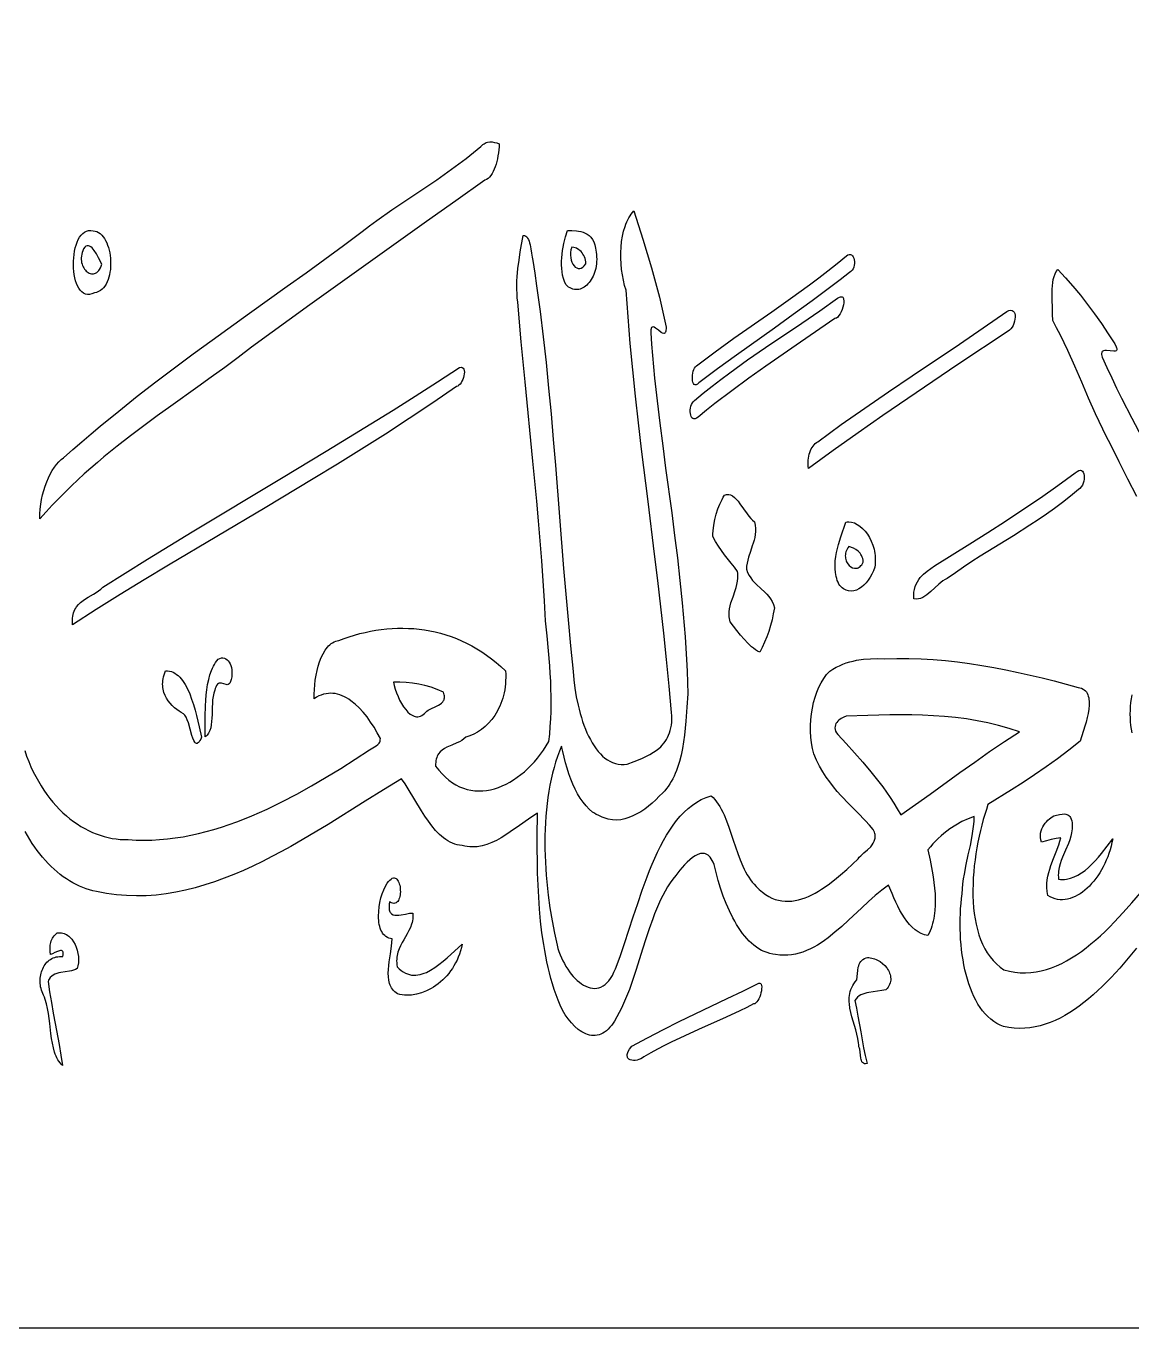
# Model space of a CAD drawing. Extents: x -600 to 600, y -1000 to 1000.
# Drawn here: x -206.9 to 9.1, y -1000 to -745.8 of the extents above; entities that cross this region are included whole.
import ezdxf

# ---------------------------------------------------------------- set-up
doc = ezdxf.new("R2010")
doc.units = 0
doc.layers.add('LAYER_1', color=18, linetype='CONTINUOUS')

msp = doc.modelspace()

# ---------------------------------------------------------------- linework, layer by layer
at = {"layer": 'LAYER_1'}
for points in [[(-600, -1000), (600, -1000), (600, 1000), (-600, 1000)], [(-118.04, -769.34), (-117.84, -769.12), (-117.64, -768.93), (-117.43, -768.77), (-117.21, -768.65), (-116.99, -768.55), (-116.76, -768.49), (-116.31, -768.42), (-115.84, -768.43), (-115.38, -768.51), (-114.92, -768.63), (-114.48, -768.78), (-114.51, -769.38), (-114.56, -769.98), (-114.63, -770.57), (-114.71, -771.15), (-114.82, -771.72), (-114.94, -772.27), (-115.09, -772.8), (-115.25, -773.31), (-115.43, -773.78), (-115.63, -774.22), (-115.85, -774.62), (-116.09, -774.98), (-116.35, -775.29), (-116.63, -775.55), (-116.94, -775.75), (-117.26, -775.9), (-122.97, -779.91), (-128.68, -783.94), (-140.08, -792.07), (-151.47, -800.26), (-162.86, -808.51), (-165.46, -810.51), (-168.07, -812.46), (-170.7, -814.37), (-173.33, -816.26), (-178.6, -820.02), (-181.23, -821.91), (-183.85, -823.84), (-186.47, -825.81), (-189.07, -827.84), (-191.65, -829.93), (-192.93, -831.01), (-194.21, -832.12), (-195.48, -833.25), (-196.74, -834.4), (-198, -835.58), (-199.25, -836.8), (-200.49, -838.04), (-201.73, -839.32), (-202.95, -840.64), (-204.17, -841.99), (-204.16, -841.52), (-204.15, -841.05), (-204.08, -840.11), (-203.97, -839.18), (-203.81, -838.26), (-203.62, -837.35), (-203.38, -836.47), (-203.11, -835.62), (-202.81, -834.8), (-202.48, -834.02), (-202.12, -833.28), (-201.73, -832.59), (-201.33, -831.96), (-200.9, -831.39), (-200.45, -830.88), (-199.99, -830.45), (-199.52, -830.09), (-197.74, -828.51), (-195.96, -826.96), (-194.17, -825.43), (-192.37, -823.92), (-188.77, -820.97), (-185.15, -818.09), (-181.52, -815.28), (-177.87, -812.53), (-174.22, -809.82), (-170.55, -807.14), (-163.21, -801.87), (-155.86, -796.62), (-152.19, -793.98), (-148.53, -791.32), (-144.87, -788.63), (-141.22, -785.89), (-139.78, -784.8), (-138.34, -783.75), (-135.43, -781.71), (-129.59, -777.79), (-126.68, -775.82), (-125.22, -774.81), (-123.77, -773.78), (-122.33, -772.72), (-120.89, -771.64), (-119.46, -770.51)], [(-193.77, -785.77), (-193.39, -785.83), (-193.03, -785.94), (-192.69, -786.11), (-192.37, -786.34), (-192.07, -786.61), (-191.8, -786.93), (-191.54, -787.29), (-191.32, -787.68), (-191.11, -788.11), (-190.93, -788.56), (-190.77, -789.04), (-190.63, -789.55), (-190.53, -790.06), (-190.44, -790.6), (-190.38, -791.14), (-190.35, -791.68), (-190.34, -792.23), (-190.35, -792.77), (-190.4, -793.31), (-190.47, -793.84), (-190.56, -794.35), (-190.69, -794.84), (-190.84, -795.32), (-191.02, -795.76), (-191.23, -796.17), (-191.46, -796.56), (-191.73, -796.9), (-192.02, -797.2), (-192.34, -797.45), (-192.7, -797.65), (-193.08, -797.8), (-193.49, -797.9), (-193.99, -798.1), (-194.45, -798.21), (-194.88, -798.21), (-195.28, -798.13), (-195.64, -797.95), (-195.98, -797.7), (-196.28, -797.38), (-196.55, -797), (-196.79, -796.55), (-197, -796.06), (-197.18, -795.52), (-197.33, -794.94), (-197.44, -794.33), (-197.52, -793.7), (-197.58, -793.05), (-197.6, -792.38), (-197.59, -791.72), (-197.55, -791.05), (-197.48, -790.4), (-197.37, -789.76), (-197.24, -789.14), (-197.08, -788.56), (-196.88, -788), (-196.66, -787.5), (-196.41, -787.04), (-196.12, -786.63), (-195.8, -786.29), (-195.46, -786.02), (-195.08, -785.83), (-194.68, -785.72), (-194.24, -785.7)], [(-101.13, -785.71), (-100.3, -785.73), (-99.41, -785.79), (-98.96, -785.85), (-98.52, -785.94), (-98.09, -786.06), (-97.67, -786.23), (-97.28, -786.44), (-96.91, -786.72), (-96.57, -787.05), (-96.27, -787.46), (-96.01, -787.94), (-95.8, -788.51), (-95.72, -788.83), (-95.64, -789.17), (-95.59, -789.54), (-95.55, -789.93), (-95.49, -790.41), (-95.45, -790.89), (-95.44, -791.35), (-95.45, -791.81), (-95.49, -792.26), (-95.55, -792.69), (-95.63, -793.12), (-95.73, -793.52), (-95.85, -793.92), (-95.99, -794.29), (-96.14, -794.65), (-96.32, -794.99), (-96.5, -795.32), (-96.7, -795.62), (-96.91, -795.9), (-97.14, -796.15), (-97.37, -796.39), (-97.62, -796.59), (-97.87, -796.78), (-98.13, -796.93), (-98.4, -797.06), (-98.67, -797.16), (-98.94, -797.22), (-99.22, -797.26), (-99.5, -797.26), (-99.79, -797.23), (-100.07, -797.17), (-100.35, -797.07), (-100.63, -796.93), (-100.91, -796.76), (-101.18, -796.55), (-101.45, -796.29), (-101.71, -795.7), (-101.93, -795.09), (-102.09, -794.45), (-102.2, -793.79), (-102.27, -793.12), (-102.3, -792.43), (-102.3, -791.74), (-102.25, -791.04), (-102.18, -790.34), (-102.09, -789.64), (-101.97, -788.95), (-101.82, -788.27), (-101.5, -786.95)], [(-195.41, -788.98), (-195.61, -789.33), (-195.76, -789.68), (-195.89, -790.03), (-195.98, -790.37), (-196.04, -790.71), (-196.07, -791.04), (-196.07, -791.37), (-196.05, -791.68), (-196, -791.98), (-195.92, -792.27), (-195.83, -792.55), (-195.72, -792.8), (-195.59, -793.04), (-195.44, -793.27), (-195.28, -793.47), (-195.1, -793.65), (-194.92, -793.8), (-194.73, -793.93), (-194.53, -794.04), (-194.32, -794.12), (-194.11, -794.16), (-193.9, -794.18), (-193.69, -794.16), (-193.48, -794.11), (-193.27, -794.03), (-193.07, -793.91), (-192.87, -793.75), (-192.68, -793.55), (-192.51, -793.31), (-192.34, -793.02), (-192.19, -792.69), (-192.05, -792.32), (-192.72, -791.03), (-193.11, -790.31), (-193.53, -789.65), (-193.75, -789.36), (-193.98, -789.11), (-194.21, -788.91), (-194.44, -788.77), (-194.68, -788.7), (-194.92, -788.71), (-195.16, -788.79)], [(-100.32, -788.97), (-100.47, -789.51), (-100.54, -790.05), (-100.56, -790.56), (-100.51, -791.05), (-100.41, -791.51), (-100.26, -791.92), (-100.08, -792.29), (-99.86, -792.6), (-99.61, -792.85), (-99.33, -793.03), (-99.05, -793.13), (-98.75, -793.15), (-98.44, -793.07), (-98.14, -792.9), (-97.85, -792.62), (-97.57, -792.22), (-97.58, -791.86), (-97.62, -791.51), (-97.7, -791.19), (-97.81, -790.88), (-97.95, -790.59), (-98.11, -790.32), (-98.29, -790.08), (-98.49, -789.85), (-98.71, -789.65), (-98.93, -789.47), (-99.4, -789.2), (-99.87, -789.02)], [(-46.69, -790.69), (-46.4, -790.48), (-46.13, -790.38), (-45.88, -790.38), (-45.67, -790.47), (-45.48, -790.64), (-45.33, -790.87), (-45.22, -791.14), (-45.14, -791.46), (-45.1, -791.8), (-45.11, -792.16), (-45.15, -792.52), (-45.24, -792.87), (-45.38, -793.19), (-45.56, -793.48), (-45.8, -793.72), (-46.08, -793.9), (-47.89, -795.33), (-49.71, -796.74), (-53.37, -799.48), (-57.05, -802.15), (-60.75, -804.79), (-68.14, -810.05), (-71.82, -812.74), (-75.48, -815.49), (-75.77, -815.73), (-76.02, -815.85), (-76.23, -815.86), (-76.41, -815.77), (-76.55, -815.6), (-76.65, -815.35), (-76.72, -815.06), (-76.76, -814.72), (-76.76, -814.35), (-76.73, -813.97), (-76.67, -813.58), (-76.58, -813.21), (-76.46, -812.87), (-76.32, -812.57), (-76.15, -812.33), (-75.95, -812.15), (-74.14, -810.76), (-72.32, -809.4), (-68.65, -806.76), (-61.27, -801.61), (-57.58, -799.01), (-53.91, -796.36), (-52.09, -794.99), (-50.28, -793.6), (-48.48, -792.17)], [(-48.39, -798.95), (-48.01, -798.73), (-47.86, -798.67), (-47.72, -798.65), (-47.59, -798.66), (-47.49, -798.7), (-47.4, -798.77), (-47.33, -798.86), (-47.27, -798.98), (-47.23, -799.12), (-47.2, -799.45), (-47.21, -799.83), (-47.27, -800.26), (-47.38, -800.71), (-47.52, -801.16), (-47.7, -801.59), (-47.9, -801.99), (-48.13, -802.34), (-48.38, -802.62), (-48.64, -802.81), (-48.77, -802.86), (-48.91, -802.89), (-55.65, -807.54), (-62.38, -812.18), (-65.73, -814.55), (-69.07, -817), (-72.37, -819.53), (-74.01, -820.83), (-75.64, -822.17), (-75.95, -822.39), (-76.22, -822.5), (-76.46, -822.51), (-76.67, -822.43), (-76.84, -822.28), (-76.98, -822.06), (-77.08, -821.78), (-77.15, -821.46), (-77.17, -821.12), (-77.17, -820.76), (-77.12, -820.39), (-77.04, -820.03), (-76.92, -819.68), (-76.75, -819.37), (-76.55, -819.1), (-76.31, -818.89), (-74.62, -817.48), (-72.91, -816.12), (-71.19, -814.79), (-69.46, -813.49), (-65.98, -810.99), (-62.47, -808.56), (-55.41, -803.81), (-51.89, -801.41)], [(-15.34, -801.54), (-14.94, -801.35), (-14.6, -801.29), (-14.32, -801.33), (-14.09, -801.46), (-13.93, -801.67), (-13.81, -801.95), (-13.75, -802.28), (-13.73, -802.64), (-13.76, -803.04), (-13.84, -803.44), (-13.96, -803.85), (-14.12, -804.24), (-14.32, -804.6), (-14.55, -804.92), (-14.82, -805.18), (-15.12, -805.38), (-24.89, -811.91), (-34.67, -818.5), (-39.55, -821.84), (-44.41, -825.22), (-49.26, -828.67), (-54.08, -832.18), (-54.13, -831.77), (-54.15, -831.35), (-54.15, -830.95), (-54.13, -830.54), (-54.08, -830.15), (-54.01, -829.77), (-53.92, -829.4), (-53.81, -829.04), (-53.68, -828.7), (-53.53, -828.38), (-53.36, -828.08), (-53.18, -827.8), (-52.97, -827.55), (-52.75, -827.32), (-52.52, -827.12), (-52.26, -826.96), (-49.98, -825.28), (-47.69, -823.63), (-43.1, -820.39), (-38.48, -817.23), (-33.85, -814.1), (-24.58, -807.89), (-19.95, -804.74)], [(-122.23, -812.48), (-121.92, -812.43), (-121.68, -812.48), (-121.5, -812.61), (-121.37, -812.82), (-121.3, -813.08), (-121.28, -813.38), (-121.3, -813.72), (-121.36, -814.07), (-121.45, -814.44), (-121.58, -814.8), (-121.74, -815.14), (-121.92, -815.45), (-122.12, -815.72), (-122.34, -815.94), (-122.56, -816.09), (-122.8, -816.16), (-127.41, -819.34), (-132.05, -822.44), (-136.7, -825.47), (-141.38, -828.43), (-146.07, -831.34), (-150.77, -834.2), (-160.19, -839.85), (-169.63, -845.44), (-179.06, -851.06), (-183.77, -853.9), (-188.46, -856.78), (-193.14, -859.71), (-197.8, -862.7), (-197.82, -862.24), (-197.82, -861.81), (-197.79, -861.41), (-197.74, -861.03), (-197.67, -860.68), (-197.58, -860.35), (-197.46, -860.04), (-197.33, -859.74), (-197.17, -859.47), (-197.01, -859.21), (-196.63, -858.75), (-196.2, -858.33), (-195.73, -857.96), (-195.24, -857.63), (-194.72, -857.31), (-193.68, -856.71), (-193.18, -856.4), (-192.69, -856.08), (-192.25, -855.72), (-191.84, -855.33), (-187.5, -852.6), (-183.16, -849.91), (-174.45, -844.59), (-156.98, -834.1), (-148.26, -828.83), (-139.55, -823.5), (-135.2, -820.8), (-130.87, -818.07), (-126.54, -815.29)], [(-1.99, -833.06), (-1.62, -832.76), (-1.29, -832.59), (-1, -832.54), (-0.76, -832.59), (-0.57, -832.73), (-0.42, -832.94), (-0.31, -833.22), (-0.25, -833.55), (-0.23, -833.91), (-0.26, -834.29), (-0.33, -834.68), (-0.45, -835.07), (-0.61, -835.45), (-0.82, -835.79), (-1.07, -836.08), (-1.37, -836.32), (-2.91, -837.61), (-4.47, -838.84), (-6.04, -840.01), (-7.63, -841.13), (-9.23, -842.22), (-10.84, -843.27), (-14.08, -845.31), (-20.57, -849.34), (-22.19, -850.38), (-23.79, -851.45), (-25.39, -852.54), (-26.98, -853.69), (-27.4, -853.89), (-27.82, -854.14), (-28.22, -854.44), (-28.62, -854.77), (-30.17, -856.2), (-30.96, -856.86), (-31.36, -857.14), (-31.77, -857.37), (-32.19, -857.55), (-32.62, -857.67), (-33.06, -857.71), (-33.53, -857.67), (-33.54, -856.99), (-33.49, -856.37), (-33.39, -855.79), (-33.24, -855.25), (-33.05, -854.76), (-32.82, -854.3), (-32.56, -853.88), (-32.27, -853.49), (-31.96, -853.13), (-31.63, -852.8), (-30.92, -852.21), (-30.2, -851.69), (-29.49, -851.22), (-22.55, -846.92), (-19.09, -844.72), (-15.64, -842.49), (-12.2, -840.22), (-8.78, -837.89), (-5.38, -835.51)], [(-70.47, -837.42), (-70.26, -837.33), (-70.06, -837.27), (-69.86, -837.25), (-69.66, -837.26), (-69.28, -837.36), (-68.9, -837.55), (-68.53, -837.83), (-68.17, -838.19), (-67.81, -838.6), (-67.46, -839.06), (-66.06, -841.04), (-65.71, -841.51), (-65.35, -841.94), (-64.99, -842.31), (-64.63, -842.62), (-64.5, -843.26), (-64.44, -843.88), (-64.43, -844.48), (-64.48, -845.07), (-64.58, -845.65), (-64.71, -846.21), (-64.87, -846.77), (-65.05, -847.32), (-65.43, -848.42), (-65.8, -849.53), (-65.95, -850.09), (-66.08, -850.67), (-66.16, -851.26), (-66.21, -851.86), (-65.98, -852.5), (-65.69, -853.07), (-65.37, -853.57), (-65.02, -854.03), (-64.64, -854.46), (-64.23, -854.85), (-63.4, -855.59), (-62.58, -856.34), (-62.19, -856.74), (-61.82, -857.17), (-61.49, -857.64), (-61.19, -858.16), (-60.94, -858.74), (-60.74, -859.4), (-60.95, -860.56), (-61.2, -861.71), (-61.5, -862.86), (-61.84, -863.99), (-62.22, -865.08), (-62.65, -866.13), (-63.11, -867.13), (-63.6, -868.06), (-64.01, -867.84), (-64.41, -867.59), (-64.81, -867.3), (-65.19, -866.99), (-65.94, -866.3), (-66.67, -865.54), (-67.37, -864.71), (-68.05, -863.85), (-69.38, -862.1), (-69.46, -861.78), (-69.52, -861.46), (-69.56, -861.14), (-69.58, -860.83), (-69.57, -860.21), (-69.5, -859.61), (-69.38, -859), (-69.22, -858.41), (-68.82, -857.23), (-68.41, -856.04), (-68.22, -855.44), (-68.06, -854.83), (-67.94, -854.21), (-67.87, -853.58), (-67.85, -852.94), (-67.87, -852.61), (-67.91, -852.28), (-68.53, -851.45), (-69.17, -850.65), (-70.45, -849.05), (-71.08, -848.23), (-71.68, -847.37), (-72.24, -846.45), (-72.76, -845.47), (-72.74, -844.92), (-72.7, -844.37), (-72.57, -843.27), (-72.37, -842.18), (-72.1, -841.11), (-71.78, -840.09), (-71.39, -839.13), (-70.95, -838.23), (-70.72, -837.81)], [(-46.77, -842.65), (-46.5, -842.61), (-46.22, -842.6), (-45.67, -842.66), (-45.11, -842.83), (-44.56, -843.1), (-44.03, -843.45), (-43.51, -843.9), (-43.03, -844.42), (-42.58, -845.01), (-42.17, -845.66), (-41.82, -846.37), (-41.52, -847.13), (-41.39, -847.53), (-41.28, -847.94), (-41.19, -848.35), (-41.12, -848.78), (-41.07, -849.21), (-41.04, -849.65), (-41.03, -850.09), (-41.04, -850.54), (-41.08, -850.99), (-41.14, -851.45), (-41.39, -852.15), (-41.68, -852.82), (-42.02, -853.44), (-42.41, -854.02), (-42.82, -854.54), (-43.27, -854.99), (-43.74, -855.38), (-44.23, -855.7), (-44.73, -855.93), (-45.24, -856.08), (-45.75, -856.13), (-46.26, -856.08), (-46.75, -855.93), (-47, -855.81), (-47.24, -855.66), (-47.48, -855.48), (-47.71, -855.27), (-47.93, -855.03), (-48.15, -854.75), (-48.31, -854.39), (-48.45, -854.03), (-48.57, -853.66), (-48.67, -853.29), (-48.75, -852.91), (-48.81, -852.53), (-48.88, -851.76), (-48.89, -850.98), (-48.84, -850.19), (-48.74, -849.4), (-48.6, -848.61), (-48.42, -847.83), (-48.22, -847.05), (-47.75, -845.52)], [(-46.18, -847.42), (-46.38, -847.68), (-46.54, -847.94), (-46.66, -848.2), (-46.76, -848.47), (-46.83, -848.73), (-46.87, -848.98), (-46.89, -849.24), (-46.88, -849.49), (-46.85, -849.73), (-46.8, -849.96), (-46.73, -850.19), (-46.64, -850.4), (-46.41, -850.79), (-46.13, -851.12), (-45.81, -851.39), (-45.46, -851.57), (-45.09, -851.67), (-44.72, -851.67), (-44.53, -851.63), (-44.35, -851.56), (-44.17, -851.46), (-44, -851.33), (-43.84, -851.16), (-43.68, -850.97), (-43.54, -850.73), (-43.41, -850.47), (-43.43, -850.11), (-43.49, -849.79), (-43.58, -849.49), (-43.71, -849.21), (-43.85, -848.96), (-44.02, -848.74), (-44.21, -848.53), (-44.41, -848.34), (-44.86, -848.03), (-45.32, -847.77)], [(-169.36, -869.39), (-169.04, -869.26), (-168.72, -869.19), (-168.42, -869.18), (-168.13, -869.24), (-167.86, -869.36), (-167.61, -869.53), (-167.38, -869.75), (-167.18, -870.02), (-167.01, -870.33), (-166.87, -870.68), (-166.76, -871.07), (-166.68, -871.49), (-166.65, -871.93), (-166.66, -872.4), (-166.71, -872.89), (-166.81, -873.39), (-166.91, -873.79), (-167.04, -874.08), (-167.2, -874.26), (-167.38, -874.37), (-167.57, -874.4), (-167.78, -874.38), (-168.23, -874.26), (-168.69, -874.12), (-168.91, -874.08), (-169.12, -874.09), (-169.31, -874.16), (-169.49, -874.3), (-169.65, -874.54), (-169.78, -874.89), (-169.91, -875.15), (-170.03, -875.44), (-170.21, -876.04), (-170.34, -876.69), (-170.43, -877.36), (-170.48, -878.07), (-170.51, -878.78), (-170.55, -880.22), (-170.57, -880.92), (-170.62, -881.59), (-170.69, -882.23), (-170.81, -882.83), (-170.98, -883.37), (-171.09, -883.62), (-171.21, -883.85), (-171.35, -884.06), (-171.52, -884.26), (-171.7, -884.43), (-171.9, -884.58), (-171.89, -880.62), (-171.83, -878.51), (-171.77, -877.46), (-171.68, -876.41), (-171.56, -875.38), (-171.4, -874.38), (-171.2, -873.41), (-170.95, -872.49), (-170.64, -871.62), (-170.47, -871.2), (-170.28, -870.81), (-170.08, -870.43), (-169.85, -870.06), (-169.62, -869.72)], [(-179.61, -871.69), (-179.21, -871.7), (-178.83, -871.75), (-178.47, -871.85), (-178.12, -871.99), (-177.78, -872.17), (-177.46, -872.39), (-177.15, -872.64), (-176.86, -872.93), (-176.57, -873.25), (-176.3, -873.59), (-176.04, -873.97), (-175.8, -874.37), (-175.33, -875.24), (-174.91, -876.19), (-174.53, -877.2), (-174.18, -878.26), (-173.86, -879.35), (-173.56, -880.45), (-173.04, -882.63), (-172.59, -884.68), (-172.76, -885.03), (-172.92, -885.32), (-173.07, -885.55), (-173.21, -885.71), (-173.35, -885.82), (-173.47, -885.88), (-173.6, -885.89), (-173.71, -885.85), (-173.82, -885.77), (-173.92, -885.65), (-174.12, -885.31), (-174.3, -884.85), (-174.47, -884.31), (-174.81, -883.08), (-175.17, -881.82), (-175.37, -881.25), (-175.59, -880.76), (-175.71, -880.55), (-175.84, -880.37), (-175.97, -880.22), (-176.12, -880.11), (-176.54, -879.86), (-176.99, -879.58), (-177.43, -879.25), (-177.87, -878.89), (-178.3, -878.48), (-178.7, -878.04), (-179.08, -877.57), (-179.41, -877.05), (-179.7, -876.5), (-179.93, -875.92), (-180.02, -875.61), (-180.09, -875.3), (-180.14, -874.98), (-180.18, -874.64), (-180.19, -874.3), (-180.18, -873.96), (-180.15, -873.6), (-180.1, -873.23), (-180.02, -872.86), (-179.91, -872.48), (-179.77, -872.09)], [(-135.13, -873.93), (-134.97, -874.58), (-134.77, -875.28), (-134.52, -875.99), (-134.23, -876.7), (-133.91, -877.4), (-133.55, -878.07), (-133.15, -878.7), (-132.73, -879.26), (-132.29, -879.76), (-131.83, -880.16), (-131.59, -880.32), (-131.35, -880.45), (-131.1, -880.56), (-130.85, -880.63), (-130.6, -880.66), (-130.35, -880.66), (-130.1, -880.62), (-129.84, -880.54), (-129.58, -880.42), (-129.33, -880.25), (-129.07, -880.04), (-128.82, -879.78), (-128.6, -879.56), (-128.33, -879.36), (-127.7, -879.03), (-127, -878.73), (-126.31, -878.41), (-126, -878.23), (-125.73, -878.02), (-125.49, -877.78), (-125.32, -877.5), (-125.25, -877.35), (-125.21, -877.18), (-125.18, -877), (-125.17, -876.8), (-125.18, -876.59), (-125.22, -876.37), (-125.28, -876.13), (-125.37, -875.87), (-126.56, -875.33), (-127.76, -874.89), (-128.97, -874.54), (-130.19, -874.28), (-131.42, -874.1), (-132.66, -873.99), (-133.89, -873.93)], [(-46.72, -880.57), (-47.17, -880.74), (-47.67, -880.99), (-48.14, -881.34), (-48.36, -881.54), (-48.55, -881.77), (-48.71, -882.01), (-48.83, -882.27), (-48.9, -882.55), (-48.92, -882.84), (-48.89, -883.15), (-48.78, -883.47), (-48.61, -883.81), (-48.35, -884.16), (-46.71, -885.91), (-45.08, -887.69), (-43.47, -889.51), (-41.88, -891.39), (-40.34, -893.34), (-39.59, -894.35), (-38.86, -895.39), (-38.14, -896.45), (-37.43, -897.55), (-36.75, -898.67), (-36.08, -899.83), (-33.19, -897.81), (-30.3, -895.75), (-24.52, -891.57), (-21.63, -889.5), (-18.72, -887.47), (-15.81, -885.5), (-12.88, -883.61), (-14.92, -882.93), (-16.98, -882.35), (-19.06, -881.85), (-21.15, -881.44), (-23.26, -881.1), (-25.38, -880.82), (-27.51, -880.61), (-29.65, -880.46), (-31.79, -880.36), (-33.93, -880.3), (-36.07, -880.28), (-38.21, -880.3), (-42.48, -880.4)], [(-5.92, -899.93), (-5.04, -899.74), (-4.57, -899.66), (-4.09, -899.65), (-3.86, -899.68), (-3.64, -899.74), (-3.43, -899.83), (-3.24, -899.97), (-3.06, -900.14), (-2.91, -900.36), (-2.77, -900.64), (-2.66, -900.97), (-2.62, -901.38), (-2.59, -901.78), (-2.59, -902.17), (-2.61, -902.55), (-2.65, -902.93), (-2.7, -903.3), (-2.86, -904.01), (-3.07, -904.71), (-3.32, -905.39), (-3.88, -906.73), (-4.46, -908.05), (-4.72, -908.73), (-4.95, -909.41), (-5.13, -910.11), (-5.25, -910.84), (-5.28, -911.21), (-5.3, -911.59), (-5.29, -911.97), (-5.26, -912.37), (-4.86, -912.42), (-4.47, -912.43), (-4.08, -912.42), (-3.69, -912.38), (-2.93, -912.21), (-2.18, -911.95), (-1.46, -911.59), (-0.75, -911.16), (-0.06, -910.65), (0.61, -910.08), (1.27, -909.46), (1.9, -908.8), (2.52, -908.11), (3.12, -907.39), (4.26, -905.94), (5.32, -904.52), (5.18, -905.24), (5.01, -905.95), (4.81, -906.65), (4.59, -907.34), (4.34, -908.01), (4.07, -908.67), (3.78, -909.32), (3.47, -909.95), (3.13, -910.55), (2.78, -911.14), (2.41, -911.71), (2.02, -912.25), (1.62, -912.76), (1.2, -913.25), (0.77, -913.71), (0.33, -914.13), (-0.12, -914.53), (-0.58, -914.89), (-1.05, -915.22), (-1.53, -915.51), (-2.01, -915.76), (-2.5, -915.97), (-2.99, -916.15), (-3.48, -916.27), (-3.97, -916.36), (-4.47, -916.39), (-4.96, -916.38), (-5.45, -916.32), (-5.93, -916.21), (-6.41, -916.04), (-6.89, -915.82), (-7.35, -915.55), (-7.43, -915.15), (-7.49, -914.76), (-7.55, -914), (-7.54, -913.25), (-7.47, -912.52), (-7.35, -911.8), (-7.18, -911.1), (-6.98, -910.4), (-6.75, -909.71), (-6.23, -908.36), (-5.7, -907.01), (-5.2, -905.66), (-4.98, -904.98), (-4.8, -904.29), (-5.28, -904.34), (-5.75, -904.43), (-6.68, -904.65), (-7.62, -904.91), (-8.56, -905.14), (-8.71, -904.68), (-8.79, -904.24), (-8.8, -903.8), (-8.76, -903.37), (-8.67, -902.95), (-8.52, -902.55), (-8.34, -902.17), (-8.13, -901.8), (-7.89, -901.46), (-7.62, -901.15), (-7.34, -900.86), (-7.05, -900.6), (-6.76, -900.38), (-6.47, -900.19), (-6.18, -900.04)], [(-136.32, -913.17), (-136.06, -912.82), (-135.81, -912.55), (-135.58, -912.35), (-135.35, -912.21), (-135.14, -912.14), (-134.95, -912.13), (-134.77, -912.18), (-134.6, -912.27), (-134.44, -912.4), (-134.3, -912.58), (-134.18, -912.79), (-134.07, -913.02), (-133.98, -913.29), (-133.9, -913.57), (-133.84, -913.87), (-133.8, -914.19), (-133.78, -914.5), (-133.77, -914.82), (-133.79, -915.14), (-133.82, -915.45), (-133.87, -915.74), (-133.95, -916.02), (-134.04, -916.28), (-134.15, -916.51), (-134.29, -916.71), (-134.44, -916.87), (-134.62, -916.99), (-134.82, -917.07), (-135.05, -917.1), (-135.3, -917.07), (-135.57, -916.98), (-135.86, -916.83), (-135.93, -917.2), (-135.97, -917.53), (-135.98, -917.83), (-135.97, -918.1), (-135.94, -918.34), (-135.89, -918.55), (-135.81, -918.74), (-135.72, -918.9), (-135.61, -919.03), (-135.48, -919.14), (-135.18, -919.31), (-134.84, -919.4), (-134.46, -919.43), (-134.05, -919.41), (-133.62, -919.36), (-132.76, -919.2), (-131.97, -919.04), (-131.62, -919), (-131.32, -918.99), (-131.31, -919.38), (-131.33, -919.76), (-131.36, -920.12), (-131.42, -920.48), (-131.49, -920.82), (-131.59, -921.16), (-131.82, -921.8), (-132.1, -922.42), (-132.42, -923.02), (-133.09, -924.19), (-133.43, -924.77), (-133.74, -925.37), (-134.01, -925.97), (-134.24, -926.61), (-134.33, -926.93), (-134.4, -927.27), (-134.46, -927.61), (-134.49, -927.97), (-134.5, -928.34), (-134.48, -928.71), (-134.44, -929.1), (-134.37, -929.51), (-133.98, -929.89), (-133.59, -930.22), (-133.2, -930.49), (-132.8, -930.71), (-132.4, -930.88), (-131.99, -931.01), (-131.58, -931.09), (-131.17, -931.12), (-130.76, -931.12), (-130.35, -931.08), (-129.93, -931), (-129.52, -930.88), (-129.11, -930.74), (-128.69, -930.57), (-127.86, -930.14), (-127.04, -929.63), (-126.23, -929.04), (-125.43, -928.41), (-124.64, -927.73), (-121.69, -925.06), (-121.84, -925.73), (-122.02, -926.37), (-122.22, -926.99), (-122.46, -927.6), (-122.71, -928.18), (-122.99, -928.74), (-123.3, -929.28), (-123.62, -929.8), (-123.96, -930.3), (-124.33, -930.77), (-124.71, -931.22), (-125.1, -931.65), (-125.51, -932.05), (-125.93, -932.43), (-126.37, -932.79), (-126.82, -933.12), (-127.27, -933.43), (-127.73, -933.71), (-128.68, -934.19), (-129.64, -934.57), (-130.61, -934.84), (-131.57, -935), (-132.05, -935.04), (-132.52, -935.05), (-132.99, -935.03), (-133.44, -934.97), (-133.89, -934.89), (-134.33, -934.78), (-134.61, -934.58), (-134.87, -934.36), (-135.1, -934.12), (-135.3, -933.87), (-135.47, -933.61), (-135.62, -933.33), (-135.75, -933.04), (-135.86, -932.74), (-135.95, -932.43), (-136.02, -932.1), (-136.1, -931.43), (-136.13, -930.73), (-136.11, -930), (-136.05, -929.25), (-135.95, -928.49), (-135.72, -926.96), (-135.5, -925.46), (-135.41, -924.73), (-135.35, -924.03), (-135.7, -923.98), (-136.02, -923.89), (-136.31, -923.76), (-136.58, -923.6), (-136.82, -923.39), (-137.04, -923.16), (-137.24, -922.9), (-137.41, -922.61), (-137.56, -922.3), (-137.69, -921.96), (-137.79, -921.6), (-137.88, -921.22), (-137.95, -920.83), (-137.99, -920.42), (-138.02, -920), (-138.03, -919.57), (-138, -918.69), (-137.91, -917.8), (-137.76, -916.91), (-137.56, -916.04), (-137.31, -915.22), (-137.01, -914.45), (-136.68, -913.76)], [(-200.77, -922.87), (-200.48, -922.84), (-200.2, -922.83), (-199.93, -922.86), (-199.67, -922.91), (-199.41, -922.99), (-199.17, -923.09), (-198.94, -923.21), (-198.71, -923.35), (-198.5, -923.52), (-198.29, -923.7), (-197.91, -924.11), (-197.58, -924.58), (-197.29, -925.1), (-197.05, -925.66), (-196.86, -926.25), (-196.72, -926.86), (-196.63, -927.47), (-196.6, -928.09), (-196.63, -928.7), (-196.72, -929.28), (-196.87, -929.84), (-197.21, -930.02), (-197.58, -930.16), (-197.97, -930.27), (-198.37, -930.35), (-200.05, -930.6), (-200.45, -930.68), (-200.84, -930.78), (-201.21, -930.91), (-201.55, -931.09), (-201.85, -931.31), (-202.12, -931.59), (-202.35, -931.93), (-202.45, -932.12), (-202.53, -932.34), (-202.25, -934.4), (-201.92, -936.46), (-201.56, -938.51), (-201.18, -940.56), (-200.41, -944.65), (-200.05, -946.71), (-199.73, -948.77), (-199.99, -948.52), (-200.23, -948.24), (-200.45, -947.94), (-200.66, -947.62), (-200.84, -947.28), (-201, -946.92), (-201.15, -946.54), (-201.29, -946.14), (-201.52, -945.3), (-201.71, -944.41), (-201.87, -943.48), (-202, -942.51), (-202.24, -940.54), (-202.36, -939.55), (-202.5, -938.58), (-202.67, -937.63), (-202.87, -936.71), (-203.12, -935.85), (-203.27, -935.43), (-203.43, -935.04), (-203.59, -934.72), (-203.72, -934.39), (-203.84, -934.06), (-203.93, -933.73), (-204.01, -933.4), (-204.06, -933.06), (-204.1, -932.72), (-204.11, -932.38), (-204.11, -932.05), (-204.09, -931.72), (-204.06, -931.39), (-204, -931.07), (-203.93, -930.75), (-203.84, -930.45), (-203.73, -930.15), (-203.61, -929.86), (-203.47, -929.58), (-203.32, -929.31), (-203.15, -929.06), (-202.97, -928.82), (-202.77, -928.6), (-202.55, -928.39), (-202.32, -928.21), (-202.08, -928.04), (-201.83, -927.89), (-201.56, -927.76), (-201.27, -927.65), (-200.98, -927.57), (-200.67, -927.51), (-200.35, -927.48), (-200.02, -927.48), (-199.68, -927.5), (-199.6, -927.13), (-199.58, -926.84), (-199.61, -926.62), (-199.68, -926.47), (-199.8, -926.37), (-199.94, -926.33), (-200.12, -926.33), (-200.31, -926.36), (-200.75, -926.51), (-201.22, -926.72), (-201.67, -926.92), (-202.06, -927.07), (-202.16, -926.47), (-202.18, -925.88), (-202.17, -925.58), (-202.14, -925.28), (-202.09, -924.99), (-202.02, -924.71), (-201.93, -924.43), (-201.83, -924.17), (-201.7, -923.91), (-201.55, -923.67), (-201.39, -923.45), (-201.2, -923.23), (-200.99, -923.04)], [(-42.85, -927.71), (-42.57, -927.69), (-42.29, -927.7), (-42.01, -927.72), (-41.73, -927.77), (-41.45, -927.84), (-41.17, -927.93), (-40.89, -928.04), (-40.62, -928.17), (-40.1, -928.47), (-39.62, -928.83), (-39.18, -929.25), (-38.8, -929.7), (-38.63, -929.95), (-38.48, -930.2), (-38.35, -930.45), (-38.24, -930.72), (-38.15, -930.98), (-38.08, -931.26), (-38.04, -931.53), (-38.02, -931.81), (-38.03, -932.08), (-38.07, -932.36), (-38.14, -932.63), (-38.24, -932.91), (-38.37, -933.18), (-38.53, -933.44), (-38.72, -933.7), (-38.96, -933.95), (-39.34, -934.05), (-39.74, -934.13), (-40.58, -934.25), (-41.44, -934.35), (-42.29, -934.48), (-42.7, -934.56), (-43.1, -934.67), (-43.48, -934.8), (-43.85, -934.97), (-44.19, -935.17), (-44.5, -935.42), (-44.78, -935.71), (-45.03, -936.05), (-44.73, -937.59), (-44.44, -939.13), (-43.89, -942.21), (-43.31, -945.29), (-42.99, -946.83), (-42.63, -948.36), (-42.92, -948.42), (-43.17, -948.4), (-43.37, -948.32), (-43.53, -948.2), (-43.65, -948.02), (-43.75, -947.81), (-43.82, -947.57), (-43.87, -947.3), (-43.99, -946.13), (-44.07, -945.58), (-44.14, -945.34), (-44.24, -945.13), (-44.26, -944.73), (-44.3, -944.32), (-44.43, -943.49), (-44.62, -942.65), (-44.85, -941.8), (-45.35, -940.1), (-45.59, -939.25), (-45.81, -938.4), (-45.98, -937.56), (-46.09, -936.73), (-46.12, -936.32), (-46.13, -935.91), (-46.12, -935.5), (-46.08, -935.1), (-46.01, -934.71), (-45.92, -934.31), (-45.79, -933.92), (-45.63, -933.54), (-45.44, -933.16), (-45.21, -932.79), (-44.94, -932.42), (-44.63, -932.06), (-44.52, -930.81), (-44.46, -930.18), (-44.35, -929.56), (-44.27, -929.27), (-44.16, -928.99), (-44.03, -928.72), (-43.87, -928.47), (-43.68, -928.25), (-43.44, -928.04), (-43.17, -927.86)], [(-63.77, -932.68), (-63.57, -932.65), (-63.42, -932.72), (-63.31, -932.89), (-63.24, -933.12), (-63.22, -933.42), (-63.23, -933.77), (-63.28, -934.15), (-63.36, -934.54), (-63.47, -934.95), (-63.61, -935.34), (-63.77, -935.71), (-63.95, -936.05), (-64.15, -936.33), (-64.36, -936.55), (-64.59, -936.69), (-64.82, -936.74), (-66.15, -937.42), (-67.49, -938.08), (-70.17, -939.34), (-75.53, -941.73), (-78.21, -942.94), (-80.89, -944.21), (-82.22, -944.88), (-83.55, -945.57), (-84.88, -946.3), (-86.2, -947.07), (-86.5, -947.28), (-86.83, -947.47), (-87.18, -947.61), (-87.55, -947.71), (-87.91, -947.76), (-88.27, -947.78), (-88.6, -947.74), (-88.89, -947.66), (-89.14, -947.52), (-89.33, -947.33), (-89.4, -947.22), (-89.45, -947.09), (-89.48, -946.95), (-89.49, -946.79), (-89.48, -946.62), (-89.44, -946.43), (-89.37, -946.23), (-89.28, -946.02), (-89, -945.54), (-88.59, -944.99), (-85.51, -943.33), (-82.41, -941.73), (-79.31, -940.18), (-76.2, -938.68), (-69.98, -935.7), (-66.88, -934.21)]]:
    msp.add_lwpolyline(points, close=True, dxfattribs=at)
for points in [[(-207.12, -887.25), (-206.74, -888.34), (-206.34, -889.39), (-205.9, -890.41), (-205.45, -891.4), (-204.96, -892.35), (-204.46, -893.27), (-203.93, -894.16), (-203.37, -895.01), (-202.8, -895.83), (-202.21, -896.61), (-201.6, -897.36), (-200.97, -898.07), (-200.32, -898.75), (-199.66, -899.39), (-198.98, -900), (-198.29, -900.57), (-197.58, -901.11), (-196.87, -901.6), (-196.14, -902.06), (-195.4, -902.49), (-194.65, -902.88), (-193.9, -903.23), (-193.14, -903.54), (-192.37, -903.81), (-191.59, -904.05), (-190.82, -904.25), (-190.04, -904.41), (-189.25, -904.53), (-188.47, -904.61), (-187.68, -904.65), (-186.9, -904.65), (-185.36, -904.73), (-183.83, -904.76), (-182.29, -904.73), (-180.77, -904.64), (-179.24, -904.51), (-177.72, -904.32), (-176.21, -904.08), (-174.69, -903.79), (-173.19, -903.46), (-171.68, -903.09), (-170.18, -902.67), (-168.69, -902.21), (-167.2, -901.72), (-165.71, -901.18), (-164.23, -900.62), (-162.75, -900.01), (-161.28, -899.38), (-159.81, -898.71), (-158.35, -898.02), (-156.89, -897.3), (-153.99, -895.78), (-151.1, -894.17), (-148.24, -892.49), (-145.4, -890.75), (-142.58, -888.97), (-139.78, -887.14), (-139.5, -886.9), (-139.17, -886.7), (-138.48, -886.32), (-138.16, -886.09), (-138.02, -885.95), (-137.9, -885.79), (-137.81, -885.61), (-137.73, -885.4), (-137.69, -885.17), (-137.68, -884.9), (-138.27, -883.79), (-138.9, -882.72), (-139.57, -881.69), (-140.28, -880.7), (-141.03, -879.79), (-141.8, -878.94), (-142.6, -878.19), (-143.43, -877.53), (-143.85, -877.24), (-144.28, -876.98), (-144.71, -876.75), (-145.15, -876.55), (-145.59, -876.38), (-146.03, -876.25), (-146.48, -876.15), (-146.93, -876.1), (-147.38, -876.08), (-147.83, -876.1), (-148.29, -876.16), (-148.75, -876.27), (-149.21, -876.42), (-149.67, -876.61), (-150.12, -876.85), (-150.58, -877.15), (-150.59, -876.27), (-150.56, -875.36), (-150.48, -874.43), (-150.38, -873.5), (-150.23, -872.57), (-150.04, -871.65), (-149.81, -870.76), (-149.54, -869.91), (-149.22, -869.1), (-148.87, -868.36), (-148.47, -867.68), (-148.25, -867.38), (-148.02, -867.09), (-147.78, -866.83), (-147.53, -866.59), (-147.26, -866.38), (-146.99, -866.2), (-146.7, -866.05), (-146.4, -865.92), (-146.09, -865.83), (-145.77, -865.77), (-144.76, -865.39), (-143.74, -865.05), (-142.71, -864.73), (-141.68, -864.44), (-140.64, -864.19), (-139.59, -863.97), (-138.55, -863.78), (-137.49, -863.63), (-136.44, -863.51), (-135.38, -863.43), (-134.33, -863.38), (-133.27, -863.37), (-132.21, -863.4), (-131.16, -863.46), (-130.1, -863.57), (-129.05, -863.71), (-128, -863.89), (-126.96, -864.11), (-125.92, -864.37), (-124.89, -864.67), (-123.86, -865.02), (-122.84, -865.4), (-121.83, -865.83), (-120.83, -866.3), (-119.84, -866.82), (-118.86, -867.38), (-117.89, -867.98), (-116.93, -868.63), (-115.98, -869.33), (-115.05, -870.07), (-114.13, -870.86), (-113.22, -871.7), (-113.19, -872.35), (-113.19, -872.99), (-113.21, -873.61), (-113.25, -874.22), (-113.31, -874.82), (-113.4, -875.4), (-113.51, -875.97), (-113.64, -876.52), (-113.79, -877.06), (-113.96, -877.58), (-114.15, -878.09), (-114.36, -878.58), (-114.58, -879.06), (-114.82, -879.52), (-115.08, -879.96), (-115.35, -880.39), (-115.93, -881.19), (-116.56, -881.92), (-117.23, -882.57), (-117.94, -883.15), (-118.68, -883.65), (-119.44, -884.07), (-120.23, -884.4), (-121.02, -884.64), (-121.38, -884.98), (-121.79, -885.28), (-122.24, -885.54), (-122.72, -885.76), (-123.71, -886.18), (-124.7, -886.62), (-125.16, -886.87), (-125.59, -887.17), (-125.98, -887.51), (-126.31, -887.9), (-126.45, -888.13), (-126.58, -888.37), (-126.68, -888.64), (-126.77, -888.92), (-126.83, -889.23), (-126.87, -889.56), (-126.89, -889.92), (-126.88, -890.3), (-126.27, -891.11), (-125.63, -891.83), (-124.98, -892.48), (-124.31, -893.05), (-123.62, -893.55), (-122.92, -893.98), (-122.2, -894.34), (-121.47, -894.63), (-120.73, -894.85), (-119.98, -895.01), (-119.23, -895.11), (-118.47, -895.15), (-117.7, -895.12), (-116.93, -895.04), (-116.17, -894.9), (-115.4, -894.71), (-114.64, -894.46), (-113.89, -894.16), (-113.14, -893.82), (-112.39, -893.42), (-111.66, -892.98), (-110.94, -892.49), (-110.24, -891.96), (-109.55, -891.39), (-108.87, -890.78), (-108.22, -890.13), (-107.59, -889.44), (-106.97, -888.72), (-106.38, -887.96), (-105.82, -887.18), (-105.29, -886.36), (-104.78, -885.52), (-104.61, -884.05), (-104.49, -882.58), (-104.4, -881.1), (-104.35, -879.63), (-104.33, -878.15), (-104.33, -876.67), (-104.36, -875.18), (-104.42, -873.7), (-104.5, -872.22), (-104.59, -870.74), (-104.83, -867.79), (-105.12, -864.85), (-105.42, -861.94), (-105.64, -858.02), (-105.89, -854.12), (-106.16, -850.22), (-106.47, -846.32), (-106.8, -842.43), (-107.14, -838.54), (-107.88, -830.77), (-109.42, -815.24), (-110.16, -807.47), (-110.85, -799.69), (-110.94, -798.87), (-110.99, -798.04), (-111.02, -797.22), (-111.02, -796.39), (-111, -795.57), (-110.95, -794.75), (-110.81, -793.12), (-110.6, -791.49), (-110.36, -789.88), (-109.81, -786.68), (-109.54, -786.72), (-109.3, -786.82), (-109.1, -786.99), (-108.92, -787.21), (-108.77, -787.48), (-108.65, -787.8), (-108.54, -788.14), (-108.45, -788.52), (-108.3, -789.32), (-108.18, -790.14), (-108.05, -790.92), (-107.9, -791.6), (-107.52, -794.07), (-107.16, -796.55), (-106.49, -801.51), (-105.88, -806.49), (-105.33, -811.49), (-104.82, -816.49), (-104.35, -821.51), (-103.91, -826.53), (-103.49, -831.56), (-101.89, -851.71), (-101.47, -856.74), (-101.03, -861.77), (-100.56, -866.79), (-100.05, -871.8), (-99.91, -873.43), (-99.7, -875.09), (-99.42, -876.75), (-99.08, -878.4), (-98.88, -879.21), (-98.66, -880.02), (-98.43, -880.8), (-98.18, -881.58), (-97.92, -882.33), (-97.63, -883.07), (-97.33, -883.78), (-97.01, -884.46), (-96.67, -885.12), (-96.32, -885.75), (-95.95, -886.34), (-95.56, -886.9), (-95.15, -887.42), (-94.72, -887.9), (-94.28, -888.33), (-93.82, -888.72), (-93.34, -889.06), (-92.84, -889.36), (-92.33, -889.59), (-91.79, -889.78), (-91.24, -889.9), (-90.67, -889.97), (-90.08, -889.97), (-89.48, -889.9), (-88.11, -889.4), (-86.6, -888.81), (-85.83, -888.45), (-85.06, -888.06), (-84.32, -887.6), (-83.61, -887.09), (-82.94, -886.51), (-82.64, -886.19), (-82.34, -885.85), (-82.07, -885.48), (-81.82, -885.1), (-81.59, -884.7), (-81.39, -884.27), (-81.21, -883.81), (-81.06, -883.33), (-80.94, -882.82), (-80.85, -882.29), (-80.79, -881.73), (-80.77, -881.13), (-80.79, -880.51), (-80.84, -879.86), (-81.3, -874.68), (-81.8, -869.51), (-82.35, -864.35), (-82.92, -859.2), (-83.53, -854.06), (-84.15, -848.92), (-85.41, -838.66), (-86.66, -828.39), (-87.26, -823.25), (-87.84, -818.1), (-88.37, -812.94), (-88.87, -807.77), (-89.32, -802.59), (-89.71, -797.4), (-89.99, -796.45), (-90.22, -795.45), (-90.41, -794.41), (-90.56, -793.34), (-90.66, -792.25), (-90.71, -791.15), (-90.71, -790.05), (-90.66, -788.96), (-90.56, -787.89), (-90.4, -786.85), (-90.18, -785.86), (-89.9, -784.92), (-89.74, -784.47), (-89.56, -784.04), (-89.37, -783.63), (-89.16, -783.24), (-88.93, -782.87), (-88.69, -782.52), (-88.43, -782.19), (-88.16, -781.9), (-86.4, -787.43), (-85.55, -790.23), (-84.73, -793.04), (-83.94, -795.88), (-83.2, -798.75), (-82.52, -801.64), (-81.9, -804.58), (-81.9, -804.9), (-81.92, -805.16), (-81.95, -805.38), (-82, -805.55), (-82.07, -805.67), (-82.15, -805.76), (-82.24, -805.81), (-82.34, -805.82), (-82.57, -805.77), (-82.82, -805.63), (-83.38, -805.21), (-83.95, -804.77), (-84.2, -804.62), (-84.43, -804.56), (-84.53, -804.57), (-84.63, -804.6), (-84.71, -804.68), (-84.77, -804.79), (-84.83, -804.95), (-84.86, -805.15), (-84.88, -805.4), (-84.89, -805.71), (-84.72, -807.93), (-84.54, -810.14), (-84.12, -814.56), (-83.64, -818.96), (-83.11, -823.35), (-82.55, -827.74), (-81.97, -832.12), (-80.79, -840.87), (-80.22, -845.25), (-79.68, -849.64), (-79.17, -854.03), (-78.72, -858.43), (-78.33, -862.85), (-78.16, -865.07), (-78.01, -867.28), (-77.89, -869.51), (-77.79, -871.74), (-77.71, -873.97), (-77.66, -876.21), (-77.81, -878.82), (-78.01, -881.52), (-78.14, -882.88), (-78.29, -884.23), (-78.48, -885.57), (-78.7, -886.89), (-78.97, -888.17), (-79.29, -889.41), (-79.66, -890.6), (-79.87, -891.17), (-80.09, -891.73), (-80.33, -892.27), (-80.59, -892.8), (-80.87, -893.3), (-81.16, -893.78), (-81.48, -894.25), (-81.81, -894.68), (-82.16, -895.1), (-82.54, -895.49), (-83.21, -896.19), (-83.89, -896.87), (-84.6, -897.52), (-85.32, -898.12), (-86.06, -898.69), (-86.82, -899.2), (-87.58, -899.65), (-88.36, -900.04), (-89.15, -900.36), (-89.95, -900.6), (-90.75, -900.76), (-91.55, -900.83), (-92.36, -900.8), (-93.17, -900.67), (-93.98, -900.43), (-94.38, -900.27), (-94.79, -900.07), (-95.16, -899.91), (-95.53, -899.72), (-95.89, -899.51), (-96.23, -899.27), (-96.9, -898.72), (-97.52, -898.08), (-98.1, -897.36), (-98.65, -896.57), (-99.16, -895.71), (-99.64, -894.8), (-100.08, -893.84), (-100.49, -892.83), (-100.86, -891.79), (-101.21, -890.73), (-101.52, -889.65), (-101.81, -888.56), (-102.07, -887.47), (-102.3, -886.38), (-102.71, -887.39), (-103.09, -888.43), (-103.45, -889.5), (-103.77, -890.59), (-104.07, -891.71), (-104.33, -892.85), (-104.57, -894.01), (-104.78, -895.2), (-104.96, -896.4), (-105.12, -897.61), (-105.25, -898.85), (-105.36, -900.09), (-105.44, -901.35), (-105.5, -902.61), (-105.54, -903.89), (-105.55, -905.17), (-105.54, -906.46), (-105.51, -907.75), (-105.46, -909.04), (-105.39, -910.33), (-105.3, -911.62), (-105.19, -912.91), (-105.06, -914.2), (-104.91, -915.47), (-104.57, -918), (-104.16, -920.49), (-103.7, -922.92), (-103.18, -925.28), (-103, -925.91), (-102.8, -926.52), (-102.57, -927.13), (-102.32, -927.73), (-102.04, -928.31), (-101.75, -928.87), (-101.43, -929.42), (-101.1, -929.94), (-100.75, -930.44), (-100.39, -930.91), (-100.01, -931.36), (-99.62, -931.77), (-99.22, -932.15), (-98.81, -932.49), (-98.4, -932.8), (-97.98, -933.06), (-97.55, -933.29), (-97.13, -933.46), (-96.7, -933.59), (-96.27, -933.67), (-95.85, -933.7), (-95.43, -933.67), (-95.01, -933.58), (-94.6, -933.44), (-94.2, -933.23), (-93.81, -932.96), (-93.43, -932.62), (-93.07, -932.22), (-92.72, -931.74), (-92.38, -931.19), (-92.06, -930.56), (-91.76, -929.85), (-90.87, -927.45), (-90, -924.94), (-88.29, -919.75), (-87.42, -917.11), (-86.53, -914.5), (-85.59, -911.94), (-85.1, -910.68), (-84.6, -909.45), (-84.08, -908.25), (-83.54, -907.08), (-82.98, -905.94), (-82.4, -904.84), (-81.8, -903.79), (-81.17, -902.78), (-80.51, -901.82), (-79.83, -900.91), (-79.11, -900.07), (-78.36, -899.28), (-77.58, -898.56), (-76.76, -897.92), (-75.91, -897.34), (-75.02, -896.84), (-74.08, -896.42), (-73.11, -896.09), (-72.72, -896.45), (-72.36, -896.84), (-72.02, -897.27), (-71.7, -897.72), (-71.4, -898.21), (-71.11, -898.72), (-70.83, -899.26), (-70.57, -899.82), (-70.08, -900.99), (-69.63, -902.22), (-68.77, -904.79), (-67.9, -907.37), (-67.43, -908.62), (-66.93, -909.83), (-66.66, -910.4), (-66.37, -910.96), (-66.07, -911.5), (-65.76, -912.01), (-65.42, -912.5), (-65.07, -912.95), (-64.69, -913.38), (-64.29, -913.78), (-63.69, -914.39), (-63.08, -914.92), (-62.46, -915.37), (-61.84, -915.76), (-61.21, -916.07), (-60.57, -916.32), (-59.93, -916.5), (-59.29, -916.62), (-58.64, -916.69), (-58, -916.7), (-57.35, -916.65), (-56.69, -916.55), (-56.04, -916.41), (-55.39, -916.22), (-54.74, -916), (-54.09, -915.73), (-53.44, -915.42), (-52.79, -915.09), (-52.15, -914.72), (-51.51, -914.32), (-50.25, -913.45), (-49.01, -912.51), (-47.8, -911.51), (-46.62, -910.48), (-44.39, -908.39), (-44.16, -908.1), (-43.89, -907.81), (-43.26, -907.24), (-42.59, -906.66), (-41.94, -906.03), (-41.66, -905.7), (-41.42, -905.35), (-41.24, -904.97), (-41.11, -904.57), (-41.08, -904.36), (-41.06, -904.14), (-41.06, -903.92), (-41.09, -903.68), (-41.14, -903.44), (-41.22, -903.19), (-41.32, -902.93), (-41.45, -902.66), (-42.2, -901.8), (-42.97, -900.97), (-44.54, -899.35), (-46.13, -897.74), (-47.69, -896.09), (-48.46, -895.23), (-49.2, -894.34), (-49.92, -893.4), (-50.61, -892.43), (-51.28, -891.4), (-51.9, -890.31), (-52.49, -889.15), (-53.03, -887.92), (-53.28, -886.87), (-53.47, -885.78), (-53.6, -884.66), (-53.66, -883.53), (-53.67, -882.38), (-53.61, -881.24), (-53.49, -880.11), (-53.32, -879), (-53.09, -877.91), (-52.8, -876.86), (-52.45, -875.85), (-52.06, -874.9), (-51.6, -874.01), (-51.1, -873.19), (-50.83, -872.8), (-50.54, -872.44), (-50.25, -872.1), (-49.94, -871.79), (-49.31, -871.38), (-48.67, -871.01), (-48.02, -870.69), (-47.36, -870.41), (-46.7, -870.16), (-46.03, -869.95), (-45.36, -869.78), (-44.68, -869.64), (-43.32, -869.44), (-41.96, -869.33), (-40.59, -869.31), (-39.22, -869.35), (-36.85, -869.28), (-34.47, -869.29), (-32.09, -869.37), (-29.72, -869.51), (-27.35, -869.71), (-24.98, -869.97), (-22.61, -870.28), (-20.24, -870.65), (-17.88, -871.06), (-15.52, -871.51), (-13.16, -872), (-10.81, -872.53), (-8.46, -873.09), (-6.12, -873.68), (-1.44, -874.93), (-1.08, -875), (-0.76, -875.11), (-0.48, -875.25), (-0.23, -875.41), (-0.01, -875.61), (0.18, -875.83), (0.33, -876.08), (0.46, -876.36), (0.56, -876.65), (0.64, -876.97), (0.69, -877.3), (0.72, -877.65), (0.73, -878.02), (0.71, -878.39), (0.64, -879.18), (0.51, -880), (0.33, -880.84), (0.11, -881.69), (-0.12, -882.52), (-1.06, -885.46), (-3.24, -887.21), (-5.45, -888.87), (-7.68, -890.47), (-9.93, -892), (-12.19, -893.49), (-14.47, -894.95), (-19.03, -897.79), (-19.35, -898.74), (-19.66, -899.73), (-19.96, -900.75), (-20.25, -901.81), (-20.51, -902.89), (-20.77, -904), (-21, -905.13), (-21.21, -906.27), (-21.4, -907.43), (-21.56, -908.6), (-21.7, -909.78), (-21.82, -910.96), (-21.9, -912.14), (-21.95, -913.32), (-21.98, -914.5), (-21.96, -915.66), (-21.92, -916.81), (-21.83, -917.94), (-21.71, -919.05), (-21.55, -920.14), (-21.35, -921.19), (-21.1, -922.22), (-20.81, -923.22), (-20.47, -924.18), (-20.09, -925.09), (-19.65, -925.96), (-19.17, -926.78), (-18.63, -927.56), (-18.04, -928.27), (-17.39, -928.93), (-16.68, -929.53), (-15.92, -930.06), (-14.85, -930.34), (-13.8, -930.53), (-12.75, -930.64), (-11.71, -930.67), (-10.67, -930.62), (-9.65, -930.49), (-8.63, -930.29), (-7.62, -930.02), (-6.62, -929.69), (-5.63, -929.29), (-4.64, -928.84), (-3.67, -928.32), (-2.7, -927.76), (-1.74, -927.14), (-0.79, -926.48), (0.15, -925.77), (1.08, -925.02), (2.01, -924.23), (2.92, -923.41), (3.83, -922.56), (4.73, -921.68), (5.61, -920.78), (7.36, -918.91), (9.07, -916.99), (10.74, -915.02)], [(10.06, -837.64), (8.3, -834.3), (6.56, -830.91), (4.88, -827.46), (4.11, -826.01), (3.38, -824.54), (2.66, -823.04), (1.96, -821.52), (0.6, -818.44), (-0.73, -815.34), (-2.07, -812.24), (-3.44, -809.18), (-4.15, -807.68), (-4.87, -806.19), (-5.63, -804.74), (-6.4, -803.31), (-6.41, -802.07), (-6.46, -800.71), (-6.51, -799.3), (-6.52, -797.88), (-6.5, -797.19), (-6.46, -796.52), (-6.39, -795.88), (-6.28, -795.28), (-6.13, -794.71), (-5.94, -794.2), (-5.71, -793.74), (-5.41, -793.35), (-3.91, -794.94), (-2.44, -796.6), (-1, -798.34), (0.41, -800.14), (1.78, -802), (3.13, -803.91), (4.44, -805.88), (5.72, -807.88), (5.99, -808.41), (6.07, -808.62), (6.12, -808.79), (6.13, -808.94), (6.11, -809.05), (6.07, -809.14), (5.99, -809.21), (5.79, -809.29), (5.51, -809.3), (4.83, -809.23), (4.1, -809.14), (3.77, -809.15), (3.5, -809.21), (3.38, -809.27), (3.29, -809.35), (3.22, -809.46), (3.17, -809.59), (3.15, -809.76), (3.16, -809.95), (3.2, -810.18), (3.28, -810.45), (4.2, -812.48), (5.14, -814.49), (6.09, -816.49), (7.06, -818.47), (9.03, -822.37), (11.05, -826.21)], [(9.1, -883.83), (8.99, -883.1), (8.89, -882.36), (8.82, -881.62), (8.78, -880.88), (8.76, -880.14), (8.77, -879.4), (8.82, -878.65), (8.89, -877.91), (9, -877.16), (9.14, -876.41)], [(9.98, -925.87), (8.37, -927.82), (6.71, -929.72), (5.02, -931.56), (4.16, -932.45), (3.29, -933.31), (2.41, -934.14), (1.52, -934.94), (0.62, -935.71), (-0.29, -936.45), (-1.2, -937.14), (-2.13, -937.8), (-3.07, -938.41), (-4.01, -938.97), (-4.96, -939.49), (-5.92, -939.95), (-6.89, -940.36), (-7.87, -940.71), (-8.86, -941), (-9.85, -941.22), (-10.85, -941.39), (-11.86, -941.48), (-12.88, -941.5), (-13.91, -941.45), (-14.94, -941.32), (-15.98, -941.11), (-16.65, -940.85), (-17.3, -940.53), (-17.91, -940.14), (-18.5, -939.7), (-19.05, -939.21), (-19.58, -938.67), (-20.08, -938.07), (-20.55, -937.44), (-20.99, -936.75), (-21.4, -936.03), (-21.78, -935.27), (-22.14, -934.48), (-22.47, -933.65), (-22.78, -932.79), (-23.06, -931.9), (-23.31, -930.99), (-23.54, -930.06), (-23.74, -929.11), (-23.91, -928.14), (-24.07, -927.16), (-24.19, -926.16), (-24.3, -925.16), (-24.38, -924.15), (-24.43, -923.14), (-24.46, -922.12), (-24.47, -921.11), (-24.46, -920.1), (-24.43, -919.1), (-24.37, -918.11), (-24.29, -917.13), (-24.19, -916.17), (-24.07, -915.22), (-24.02, -914.24), (-23.92, -913.28), (-23.8, -912.32), (-23.64, -911.38), (-23.27, -909.51), (-22.87, -907.65), (-22.46, -905.8), (-22.11, -903.94), (-21.96, -903), (-21.84, -902.06), (-21.76, -901.11), (-21.72, -900.14), (-22.92, -900.59), (-24.12, -901.14), (-25.31, -901.8), (-26.48, -902.57), (-27.06, -902.99), (-27.63, -903.44), (-28.18, -903.91), (-28.73, -904.41), (-29.26, -904.93), (-29.77, -905.47), (-30.27, -906.04), (-30.76, -906.63), (-30.32, -908.65), (-29.91, -910.79), (-29.73, -911.89), (-29.58, -913), (-29.45, -914.12), (-29.37, -915.23), (-29.33, -916.34), (-29.33, -917.43), (-29.4, -918.5), (-29.52, -919.55), (-29.61, -920.06), (-29.72, -920.57), (-29.84, -921.06), (-29.99, -921.54), (-30.15, -922.02), (-30.34, -922.48), (-30.54, -922.93), (-30.77, -923.36), (-31.44, -923.23), (-32.07, -922.99), (-32.68, -922.67), (-33.26, -922.26), (-33.81, -921.77), (-34.34, -921.22), (-34.85, -920.6), (-35.33, -919.93), (-35.79, -919.22), (-36.22, -918.46), (-36.64, -917.67), (-37.03, -916.86), (-37.41, -916.03), (-37.77, -915.19), (-38.44, -913.52), (-39.76, -914.5), (-41.06, -915.59), (-42.36, -916.74), (-43.66, -917.95), (-46.27, -920.4), (-47.58, -921.6), (-48.91, -922.75), (-50.26, -923.82), (-50.94, -924.32), (-51.62, -924.79), (-52.32, -925.23), (-53.02, -925.64), (-53.72, -926), (-54.44, -926.33), (-55.16, -926.61), (-55.89, -926.84), (-56.63, -927.02), (-57.38, -927.15), (-58.14, -927.22), (-58.91, -927.24), (-59.7, -927.19), (-60.49, -927.07), (-61.07, -927), (-61.63, -926.89), (-62.18, -926.72), (-62.72, -926.52), (-63.24, -926.27), (-63.75, -925.98), (-64.25, -925.66), (-64.73, -925.29), (-65.2, -924.89), (-65.66, -924.46), (-66.1, -923.99), (-66.53, -923.49), (-66.95, -922.96), (-67.35, -922.4), (-67.75, -921.82), (-68.13, -921.21), (-68.49, -920.59), (-68.85, -919.93), (-69.52, -918.58), (-70.14, -917.15), (-70.71, -915.68), (-71.24, -914.16), (-71.71, -912.62), (-72.14, -911.07), (-72.52, -909.51), (-72.69, -909.08), (-72.87, -908.71), (-73.07, -908.38), (-73.27, -908.11), (-73.48, -907.88), (-73.7, -907.69), (-73.93, -907.55), (-74.16, -907.45), (-74.4, -907.38), (-74.65, -907.35), (-74.9, -907.36), (-75.16, -907.39), (-75.68, -907.55), (-76.2, -907.82), (-76.73, -908.17), (-77.26, -908.58), (-77.77, -909.06), (-78.27, -909.56), (-78.75, -910.09), (-79.19, -910.62), (-79.98, -911.63), (-80.54, -912.35), (-81.08, -913.11), (-81.59, -913.9), (-82.07, -914.72), (-82.52, -915.57), (-82.96, -916.44), (-83.37, -917.33), (-83.76, -918.24), (-84.14, -919.17), (-84.5, -920.12), (-85.18, -922.05), (-85.83, -924.02), (-86.46, -926.01), (-87.7, -930.01), (-88.35, -931.98), (-89.04, -933.9), (-89.41, -934.84), (-89.79, -935.77), (-90.19, -936.67), (-90.6, -937.56), (-91.04, -938.42), (-91.51, -939.26), (-91.99, -940.07), (-92.51, -940.86), (-92.84, -941.27), (-93.18, -941.64), (-93.53, -941.96), (-93.89, -942.22), (-94.25, -942.45), (-94.61, -942.62), (-94.98, -942.75), (-95.35, -942.84), (-95.72, -942.89), (-96.09, -942.9), (-96.47, -942.87), (-96.84, -942.81), (-97.21, -942.71), (-97.58, -942.57), (-97.95, -942.4), (-98.31, -942.21), (-98.67, -941.98), (-99.03, -941.72), (-99.71, -941.13), (-100.37, -940.44), (-100.99, -939.67), (-101.57, -938.83), (-102.1, -937.92), (-102.58, -936.97), (-102.99, -935.97), (-103.36, -934.94), (-103.72, -933.9), (-104.05, -932.84), (-104.36, -931.77), (-104.65, -930.69), (-104.91, -929.6), (-105.16, -928.5), (-105.38, -927.39), (-105.59, -926.27), (-105.78, -925.15), (-106.12, -922.87), (-106.39, -920.57), (-106.6, -918.24), (-106.76, -915.9), (-106.88, -913.55), (-106.97, -911.2), (-107.02, -908.84), (-107.04, -906.48), (-107.04, -904.13), (-107.02, -899.48), (-107.89, -900.05), (-108.77, -900.65), (-110.53, -901.91), (-112.3, -903.16), (-113.2, -903.75), (-114.1, -904.3), (-115.01, -904.8), (-115.93, -905.23), (-116.86, -905.59), (-117.8, -905.86), (-118.76, -906.03), (-119.24, -906.07), (-119.73, -906.09), (-120.21, -906.07), (-120.71, -906.02), (-121.21, -905.94), (-121.71, -905.82), (-122.21, -905.76), (-122.69, -905.66), (-123.16, -905.53), (-123.62, -905.36), (-124.06, -905.15), (-124.49, -904.91), (-124.92, -904.63), (-125.33, -904.33), (-125.73, -904), (-126.12, -903.64), (-126.88, -902.85), (-127.6, -901.98), (-128.3, -901.04), (-128.98, -900.05), (-129.64, -899.01), (-130.94, -896.88), (-132.22, -894.75), (-132.86, -893.73), (-133.52, -892.76), (-137.08, -894.93), (-140.66, -897.17), (-147.87, -901.67), (-151.51, -903.86), (-155.17, -905.98), (-157.01, -906.99), (-158.85, -907.97), (-160.7, -908.91), (-162.56, -909.81), (-164.42, -910.66), (-166.28, -911.46), (-168.16, -912.21), (-170.04, -912.89), (-171.92, -913.51), (-173.81, -914.06), (-175.71, -914.53), (-177.62, -914.93), (-179.53, -915.25), (-181.45, -915.48), (-183.38, -915.61), (-185.31, -915.65), (-187.25, -915.59), (-189.2, -915.43), (-191.15, -915.16), (-192.13, -914.98), (-193.11, -914.77), (-193.79, -914.64), (-194.46, -914.46), (-195.12, -914.26), (-195.78, -914.02), (-196.44, -913.74), (-197.08, -913.44), (-197.72, -913.1), (-198.35, -912.73), (-198.98, -912.33), (-199.59, -911.9), (-200.2, -911.45), (-200.8, -910.96), (-201.38, -910.44), (-201.96, -909.9), (-202.52, -909.33), (-203.08, -908.73), (-203.62, -908.11), (-204.15, -907.46), (-204.67, -906.79), (-205.17, -906.1), (-205.66, -905.38), (-206.13, -904.64), (-206.59, -903.87), (-207.04, -903.09)]]:
    msp.add_lwpolyline(points, dxfattribs=at)

doc.saveas('drawing.dxf')
